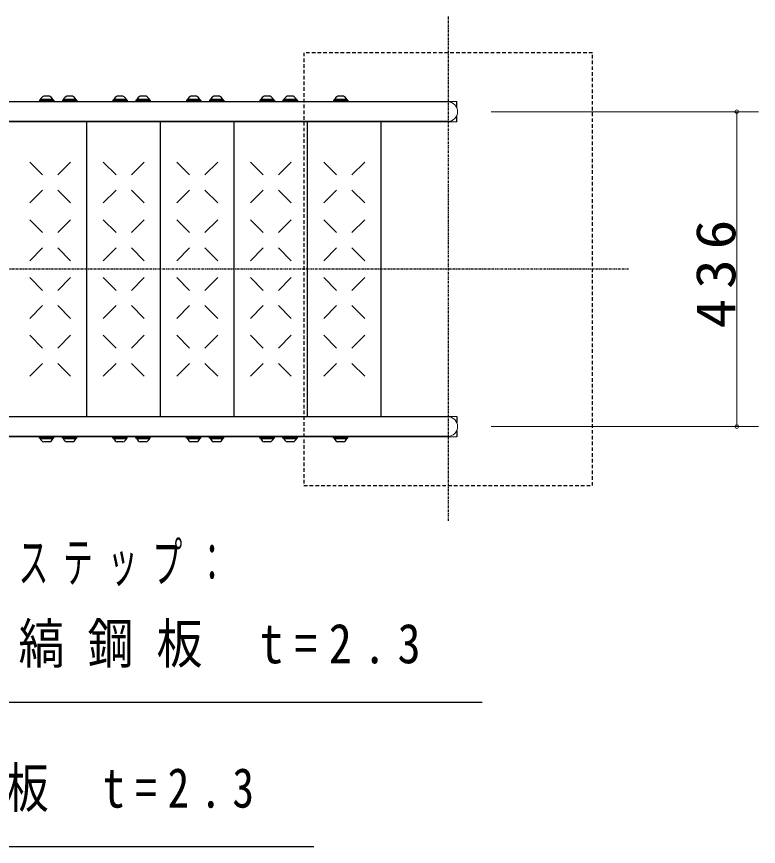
# Model space of a CAD drawing. Units: millimetres at full size; details may follow other scales. Extents: x -11723 to 28, y -1854 to 8010.
# Drawn here: x -6166 to -5138, y 6130 to 7280 of the extents above; entities that cross this region are included whole.
import ezdxf

# ---------------------------------------------------------------- set-up
doc = ezdxf.new("R2010")
doc.units = ezdxf.units.MM
doc.linetypes.add('USER2', pattern=[6, 3, -1, 1, -1])
doc.linetypes.add('USER4', pattern=[8, 5, -3])
doc.layers.add('線', color=2, linetype='Continuous', lineweight=25)
doc.layers.add('補助', color=2, linetype='Continuous', lineweight=13)
doc.styles.add('ＭＳ ゴシック', font='')
doc.styles.get('ＭＳ ゴシック').set_extended_font_data('MS Gothic')

# ---------------------------------------------------------------- blocks, each defined once
blk = doc.blocks.new('dimension_origin')
at = {"color": 0, "linetype": 'Continuous', "lineweight": -2}
blk.add_circle((0, 0), 1.25, dxfattribs=at)

msp = doc.modelspace()

# ---------------------------------------------------------------- linework, layer by layer
at = {"layer": '線', "color": 20, "linetype": 'USER2'}
for p, q in [((-5567.828, 7280), (-5567.828, 6580)), ((-5317.828, 6930), (-10661.246, 6930))]:
    msp.add_line(p, q, dxfattribs=at)
at = {"layer": '線'}
for p, q in [((-6133.061, 7164.2), (-6133.061, 7165.2)), ((-6115.761, 7165.2), (-6133.061, 7165.2)), ((-6120.411, 7169.55), (-6128.411, 7169.55)), ((-6115.761, 7164.2), (-6115.761, 7165.2)), ((-6101.156, 7164.2), (-6101.156, 7165.2)), ((-6083.856, 7165.2), (-6101.156, 7165.2)), ((-6088.506, 7169.55), (-6096.506, 7169.55)), ((-6083.856, 7164.2), (-6083.856, 7165.2)), ((-6031.156, 7164.2), (-6031.156, 7165.2)), ((-6013.856, 7165.2), (-6031.156, 7165.2)), ((-6018.506, 7169.55), (-6026.506, 7169.55)), ((-6013.856, 7164.2), (-6013.856, 7165.2)), ((-5999.251, 7164.2), (-5999.251, 7165.2)), ((-5981.951, 7165.2), (-5999.251, 7165.2)), ((-5986.601, 7169.55), (-5994.601, 7169.55)), ((-5981.951, 7164.2), (-5981.951, 7165.2)), ((-5929.251, 7164.2), (-5929.251, 7165.2)), ((-5911.951, 7165.2), (-5929.251, 7165.2)), ((-5916.601, 7169.55), (-5924.601, 7169.55)), ((-5911.951, 7164.2), (-5911.951, 7165.2)), ((-5897.345, 7164.2), (-5897.345, 7165.2)), ((-5880.045, 7165.2), (-5897.345, 7165.2)), ((-5884.695, 7169.55), (-5892.695, 7169.55)), ((-5880.045, 7164.2), (-5880.045, 7165.2)), ((-5827.345, 7164.2), (-5827.345, 7165.2)), ((-5810.045, 7165.2), (-5827.345, 7165.2)), ((-5814.695, 7169.55), (-5822.695, 7169.55)), ((-5810.045, 7164.2), (-5810.045, 7165.2)), ((-5795.44, 7164.2), (-5795.44, 7165.2)), ((-5778.14, 7165.2), (-5795.44, 7165.2)), ((-5782.79, 7169.55), (-5790.79, 7169.55)), ((-5778.14, 7164.2), (-5778.14, 7165.2)), ((-5725.44, 7164.2), (-5725.44, 7165.2)), ((-5708.14, 7165.2), (-5725.44, 7165.2)), ((-5712.79, 7169.55), (-5720.79, 7169.55)), ((-5708.14, 7164.2), (-5708.14, 7165.2)), ((-5568.326, 7161.8), (-6573.158, 7161.8)), ((-6134.411, 7164.2), (-6134.411, 7162.2)), ((-6114.411, 7164.2), (-6134.411, 7164.2)), ((-6114.411, 7162.2), (-6134.411, 7162.2)), ((-6115.761, 7164.2), (-6133.061, 7164.2)), ((-6114.411, 7164.2), (-6114.411, 7162.2)), ((-6102.506, 7164.2), (-6102.506, 7162.2)), ((-6082.506, 7164.2), (-6102.506, 7164.2)), ((-6082.506, 7162.2), (-6102.506, 7162.2)), ((-6083.856, 7164.2), (-6101.156, 7164.2)), ((-6082.506, 7164.2), (-6082.506, 7162.2)), ((-6032.506, 7164.2), (-6032.506, 7162.2)), ((-6012.506, 7164.2), (-6032.506, 7164.2)), ((-6012.506, 7162.2), (-6032.506, 7162.2)), ((-6013.856, 7164.2), (-6031.156, 7164.2)), ((-6012.506, 7164.2), (-6012.506, 7162.2)), ((-6000.601, 7164.2), (-6000.601, 7162.2)), ((-5980.601, 7164.2), (-6000.601, 7164.2)), ((-5980.601, 7162.2), (-6000.601, 7162.2)), ((-5981.951, 7164.2), (-5999.251, 7164.2)), ((-5980.601, 7164.2), (-5980.601, 7162.2)), ((-5930.601, 7164.2), (-5930.601, 7162.2)), ((-5910.601, 7164.2), (-5930.601, 7164.2)), ((-5910.601, 7162.2), (-5930.601, 7162.2)), ((-5911.951, 7164.2), (-5929.251, 7164.2)), ((-5910.601, 7164.2), (-5910.601, 7162.2)), ((-5898.695, 7164.2), (-5898.695, 7162.2)), ((-5878.695, 7164.2), (-5898.695, 7164.2)), ((-5878.695, 7162.2), (-5898.695, 7162.2)), ((-5880.045, 7164.2), (-5897.345, 7164.2)), ((-5878.695, 7164.2), (-5878.695, 7162.2)), ((-5828.695, 7164.2), (-5828.695, 7162.2)), ((-5808.695, 7164.2), (-5828.695, 7164.2)), ((-5808.695, 7162.2), (-5828.695, 7162.2)), ((-5810.045, 7164.2), (-5827.345, 7164.2)), ((-5808.695, 7164.2), (-5808.695, 7162.2)), ((-5796.79, 7164.2), (-5796.79, 7162.2)), ((-5776.79, 7164.2), (-5796.79, 7164.2)), ((-5776.79, 7162.2), (-5796.79, 7162.2)), ((-5778.14, 7164.2), (-5795.44, 7164.2)), ((-5776.79, 7164.2), (-5776.79, 7162.2)), ((-5726.79, 7164.2), (-5726.79, 7162.2)), ((-5706.79, 7164.2), (-5726.79, 7164.2)), ((-5706.79, 7162.2), (-5726.79, 7162.2)), ((-5708.14, 7164.2), (-5725.44, 7164.2)), ((-5706.79, 7164.2), (-5706.79, 7162.2)), ((-5556.024, 7153.998), (-5556.024, 7162.2)), ((-5556.024, 7134.2), (-5556.024, 7142.402)), ((-5568.326, 7134.6), (-6573.158, 7134.6)), ((-6068.411, 6725.8), (-6068.411, 7134.2)), ((-5966.506, 6725.8), (-5966.506, 7134.2)), ((-5864.601, 6725.8), (-5864.601, 7134.2)), ((-5762.695, 6725.8), (-5762.695, 7134.2)), ((-5660.79, 6725.8), (-5660.79, 7134.2)), ((-6147.648, 7078.284), (-6129.97, 7060.607)), ((-6091.079, 7078.284), (-6108.757, 7060.607)), ((-6045.742, 7078.284), (-6028.065, 7060.607)), ((-5989.174, 7078.284), (-6006.852, 7060.607)), ((-5943.837, 7078.284), (-5926.16, 7060.607)), ((-5887.269, 7078.284), (-5904.946, 7060.607)), ((-5841.932, 7078.284), (-5824.255, 7060.607)), ((-5785.364, 7078.284), (-5803.041, 7060.607)), ((-5740.026, 7078.284), (-5722.349, 7060.607)), ((-5683.458, 7078.284), (-5701.135, 7060.607)), ((-6129.97, 7039.393), (-6147.648, 7021.716)), ((-6108.757, 7039.393), (-6091.079, 7021.716)), ((-6028.065, 7039.393), (-6045.742, 7021.716)), ((-6006.852, 7039.393), (-5989.174, 7021.716)), ((-5926.16, 7039.393), (-5943.837, 7021.716)), ((-5904.946, 7039.393), (-5887.269, 7021.716)), ((-5824.255, 7039.393), (-5841.932, 7021.716)), ((-5803.041, 7039.393), (-5785.364, 7021.716)), ((-5722.349, 7039.393), (-5740.026, 7021.716)), ((-5701.135, 7039.393), (-5683.458, 7021.716)), ((-6147.648, 6998.284), (-6129.97, 6980.607)), ((-6091.079, 6998.284), (-6108.757, 6980.607)), ((-6045.742, 6998.284), (-6028.065, 6980.607)), ((-5989.174, 6998.284), (-6006.852, 6980.607)), ((-5943.837, 6998.284), (-5926.16, 6980.607)), ((-5887.269, 6998.284), (-5904.946, 6980.607)), ((-5841.932, 6998.284), (-5824.255, 6980.607)), ((-5785.364, 6998.284), (-5803.041, 6980.607)), ((-5740.026, 6998.284), (-5722.349, 6980.607)), ((-5683.458, 6998.284), (-5701.135, 6980.607)), ((-6129.97, 6959.393), (-6147.648, 6941.716)), ((-6108.757, 6959.393), (-6091.079, 6941.716)), ((-6028.065, 6959.393), (-6045.742, 6941.716)), ((-6006.852, 6959.393), (-5989.174, 6941.716)), ((-5926.16, 6959.393), (-5943.837, 6941.716)), ((-5904.946, 6959.393), (-5887.269, 6941.716)), ((-5824.255, 6959.393), (-5841.932, 6941.716)), ((-5803.041, 6959.393), (-5785.364, 6941.716)), ((-5722.349, 6959.393), (-5740.026, 6941.716)), ((-5701.135, 6959.393), (-5683.458, 6941.716)), ((-6147.648, 6918.284), (-6129.97, 6900.607)), ((-6091.079, 6918.284), (-6108.757, 6900.607)), ((-6045.742, 6918.284), (-6028.065, 6900.607)), ((-5989.174, 6918.284), (-6006.852, 6900.607)), ((-5943.837, 6918.284), (-5926.16, 6900.607)), ((-5887.269, 6918.284), (-5904.946, 6900.607)), ((-5841.932, 6918.284), (-5824.255, 6900.607)), ((-5785.364, 6918.284), (-5803.041, 6900.607)), ((-5740.026, 6918.284), (-5722.349, 6900.607)), ((-5683.458, 6918.284), (-5701.135, 6900.607)), ((-6129.97, 6879.393), (-6147.648, 6861.716)), ((-6108.757, 6879.393), (-6091.079, 6861.716)), ((-6028.065, 6879.393), (-6045.742, 6861.716)), ((-6006.852, 6879.393), (-5989.174, 6861.716)), ((-5926.16, 6879.393), (-5943.837, 6861.716)), ((-5904.946, 6879.393), (-5887.269, 6861.716)), ((-5824.255, 6879.393), (-5841.932, 6861.716)), ((-5803.041, 6879.393), (-5785.364, 6861.716)), ((-5722.349, 6879.393), (-5740.026, 6861.716)), ((-5701.135, 6879.393), (-5683.458, 6861.716)), ((-6147.648, 6838.284), (-6129.97, 6820.607)), ((-6091.079, 6838.284), (-6108.757, 6820.607)), ((-6045.742, 6838.284), (-6028.065, 6820.607)), ((-5989.174, 6838.284), (-6006.852, 6820.607)), ((-5943.837, 6838.284), (-5926.16, 6820.607)), ((-5887.269, 6838.284), (-5904.946, 6820.607)), ((-5841.932, 6838.284), (-5824.255, 6820.607)), ((-5785.364, 6838.284), (-5803.041, 6820.607)), ((-5740.026, 6838.284), (-5722.349, 6820.607)), ((-5683.458, 6838.284), (-5701.135, 6820.607)), ((-6129.97, 6799.393), (-6147.648, 6781.716)), ((-6108.757, 6799.393), (-6091.079, 6781.716)), ((-6028.065, 6799.393), (-6045.742, 6781.716)), ((-6006.852, 6799.393), (-5989.174, 6781.716)), ((-5926.16, 6799.393), (-5943.837, 6781.716)), ((-5904.946, 6799.393), (-5887.269, 6781.716)), ((-5824.255, 6799.393), (-5841.932, 6781.716)), ((-5803.041, 6799.393), (-5785.364, 6781.716)), ((-5722.349, 6799.393), (-5740.026, 6781.716)), ((-5701.135, 6799.393), (-5683.458, 6781.716)), ((-5568.326, 6725.4), (-6573.158, 6725.4)), ((-5556.024, 6725.8), (-5556.024, 6717.598)), ((-5556.024, 6706.002), (-5556.024, 6697.8)), ((-5568.326, 6698.2), (-6573.158, 6698.2)), ((-6134.411, 6695.8), (-6134.411, 6697.8)), ((-6114.411, 6697.8), (-6134.411, 6697.8)), ((-6114.411, 6695.8), (-6134.411, 6695.8)), ((-6133.061, 6695.8), (-6133.061, 6694.8)), ((-6115.761, 6695.8), (-6133.061, 6695.8)), ((-6115.761, 6694.8), (-6133.061, 6694.8)), ((-6115.761, 6695.8), (-6115.761, 6694.8)), ((-6114.411, 6695.8), (-6114.411, 6697.8)), ((-6102.506, 6695.8), (-6102.506, 6697.8)), ((-6082.506, 6697.8), (-6102.506, 6697.8)), ((-6082.506, 6695.8), (-6102.506, 6695.8)), ((-6101.156, 6695.8), (-6101.156, 6694.8)), ((-6083.856, 6695.8), (-6101.156, 6695.8)), ((-6083.856, 6694.8), (-6101.156, 6694.8)), ((-6083.856, 6695.8), (-6083.856, 6694.8)), ((-6082.506, 6695.8), (-6082.506, 6697.8)), ((-6032.506, 6695.8), (-6032.506, 6697.8)), ((-6012.506, 6697.8), (-6032.506, 6697.8)), ((-6012.506, 6695.8), (-6032.506, 6695.8)), ((-6031.156, 6695.8), (-6031.156, 6694.8)), ((-6013.856, 6695.8), (-6031.156, 6695.8)), ((-6013.856, 6694.8), (-6031.156, 6694.8)), ((-6013.856, 6695.8), (-6013.856, 6694.8)), ((-6012.506, 6695.8), (-6012.506, 6697.8)), ((-6000.601, 6695.8), (-6000.601, 6697.8)), ((-5980.601, 6697.8), (-6000.601, 6697.8)), ((-5980.601, 6695.8), (-6000.601, 6695.8)), ((-5999.251, 6695.8), (-5999.251, 6694.8)), ((-5981.951, 6695.8), (-5999.251, 6695.8)), ((-5981.951, 6694.8), (-5999.251, 6694.8)), ((-5981.951, 6695.8), (-5981.951, 6694.8)), ((-5980.601, 6695.8), (-5980.601, 6697.8)), ((-5930.601, 6695.8), (-5930.601, 6697.8)), ((-5910.601, 6697.8), (-5930.601, 6697.8)), ((-5910.601, 6695.8), (-5930.601, 6695.8)), ((-5929.251, 6695.8), (-5929.251, 6694.8)), ((-5911.951, 6695.8), (-5929.251, 6695.8)), ((-5911.951, 6694.8), (-5929.251, 6694.8)), ((-5911.951, 6695.8), (-5911.951, 6694.8)), ((-5910.601, 6695.8), (-5910.601, 6697.8)), ((-5898.695, 6695.8), (-5898.695, 6697.8)), ((-5878.695, 6697.8), (-5898.695, 6697.8)), ((-5878.695, 6695.8), (-5898.695, 6695.8)), ((-5897.345, 6695.8), (-5897.345, 6694.8)), ((-5880.045, 6695.8), (-5897.345, 6695.8)), ((-5880.045, 6694.8), (-5897.345, 6694.8)), ((-5880.045, 6695.8), (-5880.045, 6694.8)), ((-5878.695, 6695.8), (-5878.695, 6697.8)), ((-5828.695, 6695.8), (-5828.695, 6697.8)), ((-5808.695, 6697.8), (-5828.695, 6697.8)), ((-5808.695, 6695.8), (-5828.695, 6695.8)), ((-5827.345, 6695.8), (-5827.345, 6694.8)), ((-5810.045, 6695.8), (-5827.345, 6695.8)), ((-5810.045, 6694.8), (-5827.345, 6694.8)), ((-5810.045, 6695.8), (-5810.045, 6694.8)), ((-5808.695, 6695.8), (-5808.695, 6697.8)), ((-5796.79, 6695.8), (-5796.79, 6697.8)), ((-5776.79, 6697.8), (-5796.79, 6697.8)), ((-5776.79, 6695.8), (-5796.79, 6695.8)), ((-5795.44, 6695.8), (-5795.44, 6694.8)), ((-5778.14, 6695.8), (-5795.44, 6695.8)), ((-5778.14, 6694.8), (-5795.44, 6694.8)), ((-5778.14, 6695.8), (-5778.14, 6694.8)), ((-5776.79, 6695.8), (-5776.79, 6697.8)), ((-5726.79, 6695.8), (-5726.79, 6697.8)), ((-5706.79, 6697.8), (-5726.79, 6697.8)), ((-5706.79, 6695.8), (-5726.79, 6695.8)), ((-5725.44, 6695.8), (-5725.44, 6694.8)), ((-5708.14, 6695.8), (-5725.44, 6695.8)), ((-5708.14, 6694.8), (-5725.44, 6694.8)), ((-5708.14, 6695.8), (-5708.14, 6694.8)), ((-5706.79, 6695.8), (-5706.79, 6697.8)), ((-6120.411, 6690.45), (-6128.411, 6690.45)), ((-6088.506, 6690.45), (-6096.506, 6690.45)), ((-6018.506, 6690.45), (-6026.506, 6690.45)), ((-5986.601, 6690.45), (-5994.601, 6690.45)), ((-5916.601, 6690.45), (-5924.601, 6690.45)), ((-5884.695, 6690.45), (-5892.695, 6690.45)), ((-5814.695, 6690.45), (-5822.695, 6690.45)), ((-5782.79, 6690.45), (-5790.79, 6690.45)), ((-5712.79, 6690.45), (-5720.79, 6690.45))]:
    msp.add_line(p, q, dxfattribs=at)
at = {"layer": '線', "color": 7, "lineweight": 13}
for p, q in [((-5556.024, 7162.2), (-6573.158, 7162.2)), ((-5556.024, 7134.2), (-6573.158, 7134.2)), ((-5556.024, 6725.8), (-6573.158, 6725.8)), ((-5556.024, 6697.8), (-6573.158, 6697.8))]:
    msp.add_line(p, q, dxfattribs=at)
at = {"layer": '線', "color": 4, "linetype": 'USER4'}
msp.add_lwpolyline([(-5767.828, 6630), (-5367.828, 6630), (-5367.828, 7230), (-5767.828, 7230)], close=True, dxfattribs=at)
at = {"layer": '線'}
for centre, start, end in [((-6124.411, 7160.614), 114.11411, 152.06758), ((-6124.411, 7160.614), 27.93242, 65.88589), ((-6092.506, 7160.614), 114.11411, 152.06758), ((-6092.506, 7160.614), 27.93242, 65.88589), ((-6022.506, 7160.614), 114.11411, 152.06758), ((-6022.506, 7160.614), 27.93242, 65.88589), ((-5990.601, 7160.614), 114.11411, 152.06758), ((-5990.601, 7160.614), 27.93242, 65.88589), ((-5920.601, 7160.614), 114.11411, 152.06758), ((-5920.601, 7160.614), 27.93242, 65.88589), ((-5888.695, 7160.614), 114.11411, 152.06758), ((-5888.695, 7160.614), 27.93242, 65.88589), ((-5818.695, 7160.614), 114.11411, 152.06758), ((-5818.695, 7160.614), 27.93242, 65.88589), ((-5786.79, 7160.614), 114.11411, 152.06758), ((-5786.79, 7160.614), 27.93242, 65.88589), ((-5716.79, 7160.614), 114.11411, 152.06758), ((-5716.79, 7160.614), 27.93242, 65.88589), ((-6124.411, 6699.386), 207.93242, 245.88589), ((-6124.411, 6699.386), 294.11411, 332.06758), ((-6092.506, 6699.386), 207.93242, 245.88589), ((-6092.506, 6699.386), 294.11411, 332.06758), ((-6022.506, 6699.386), 207.93242, 245.88589), ((-6022.506, 6699.386), 294.11411, 332.06758), ((-5990.601, 6699.386), 207.93242, 245.88589), ((-5990.601, 6699.386), 294.11411, 332.06758), ((-5920.601, 6699.386), 207.93242, 245.88589), ((-5920.601, 6699.386), 294.11411, 332.06758), ((-5888.695, 6699.386), 207.93242, 245.88589), ((-5888.695, 6699.386), 294.11411, 332.06758), ((-5818.695, 6699.386), 207.93242, 245.88589), ((-5818.695, 6699.386), 294.11411, 332.06758), ((-5786.79, 6699.386), 207.93242, 245.88589), ((-5786.79, 6699.386), 294.11411, 332.06758), ((-5716.79, 6699.386), 207.93242, 245.88589), ((-5716.79, 6699.386), 294.11411, 332.06758)]:
    msp.add_arc(centre, 9.791, start, end, dxfattribs=at)
at = {"layer": '線', "color": 7, "lineweight": 13}
for centre in [(-5568.326, 7148.2), (-5568.326, 6711.8)]:
    msp.add_arc(centre, 13.6, 270, 90, dxfattribs=at)
at = {"layer": '補助'}
for p, q in [((-5508.326, 7148.2), (-5137.828, 7148.2)), ((-5167.828, 7148.2), (-5167.828, 6711.8)), ((-5508.326, 6711.8), (-5137.828, 6711.8))]:
    msp.add_line(p, q, dxfattribs=at)
at = {"layer": '補助', "lineweight": 25}
for p, q in [((-6184.998, 6330), (-6154.998, 6330)), ((-6154.998, 6330), (-5520.573, 6330)), ((-6533.078, 6130), (-5754.066, 6130))]:
    msp.add_line(p, q, dxfattribs=at)

# ---------------------------------------------------------------- block references
at = {"layer": '補助', "xscale": 2, "yscale": 2}
for p, rotation in [((-5167.828, 7148.2), 270), ((-5167.828, 6711.8), 90)]:
    msp.add_blockref('dimension_origin', p, dxfattribs=dict(at, rotation=rotation))

# ---------------------------------------------------------------- texts
at = {"layer": '補助', "insert": (-5168.828, 6930), "char_height": 54.99, "attachment_point": 8, "rotation": 90, "style": 'ＭＳ ゴシック'}
msp.add_mtext('\\T1.33;\\W1.1;436', dxfattribs=at)
at = {"layer": '補助', "char_height": 54.99, "attachment_point": 1, "style": 'ＭＳ ゴシック'}
for s, insert in [('\\T1.5;\\W0.55;ステップ：', (-6163.248, 6551.25)), ('\\T1.5;\\W0.85;縞鋼板\\~t=2.3', (-6163.248, 6438.75)), ('\\T1.5;\\W0.8;床：縞鋼板\\~t=2.3', (-6541.328, 6238.75))]:
    msp.add_mtext(s, dxfattribs=dict(at, insert=insert))

doc.saveas('drawing.dxf')
